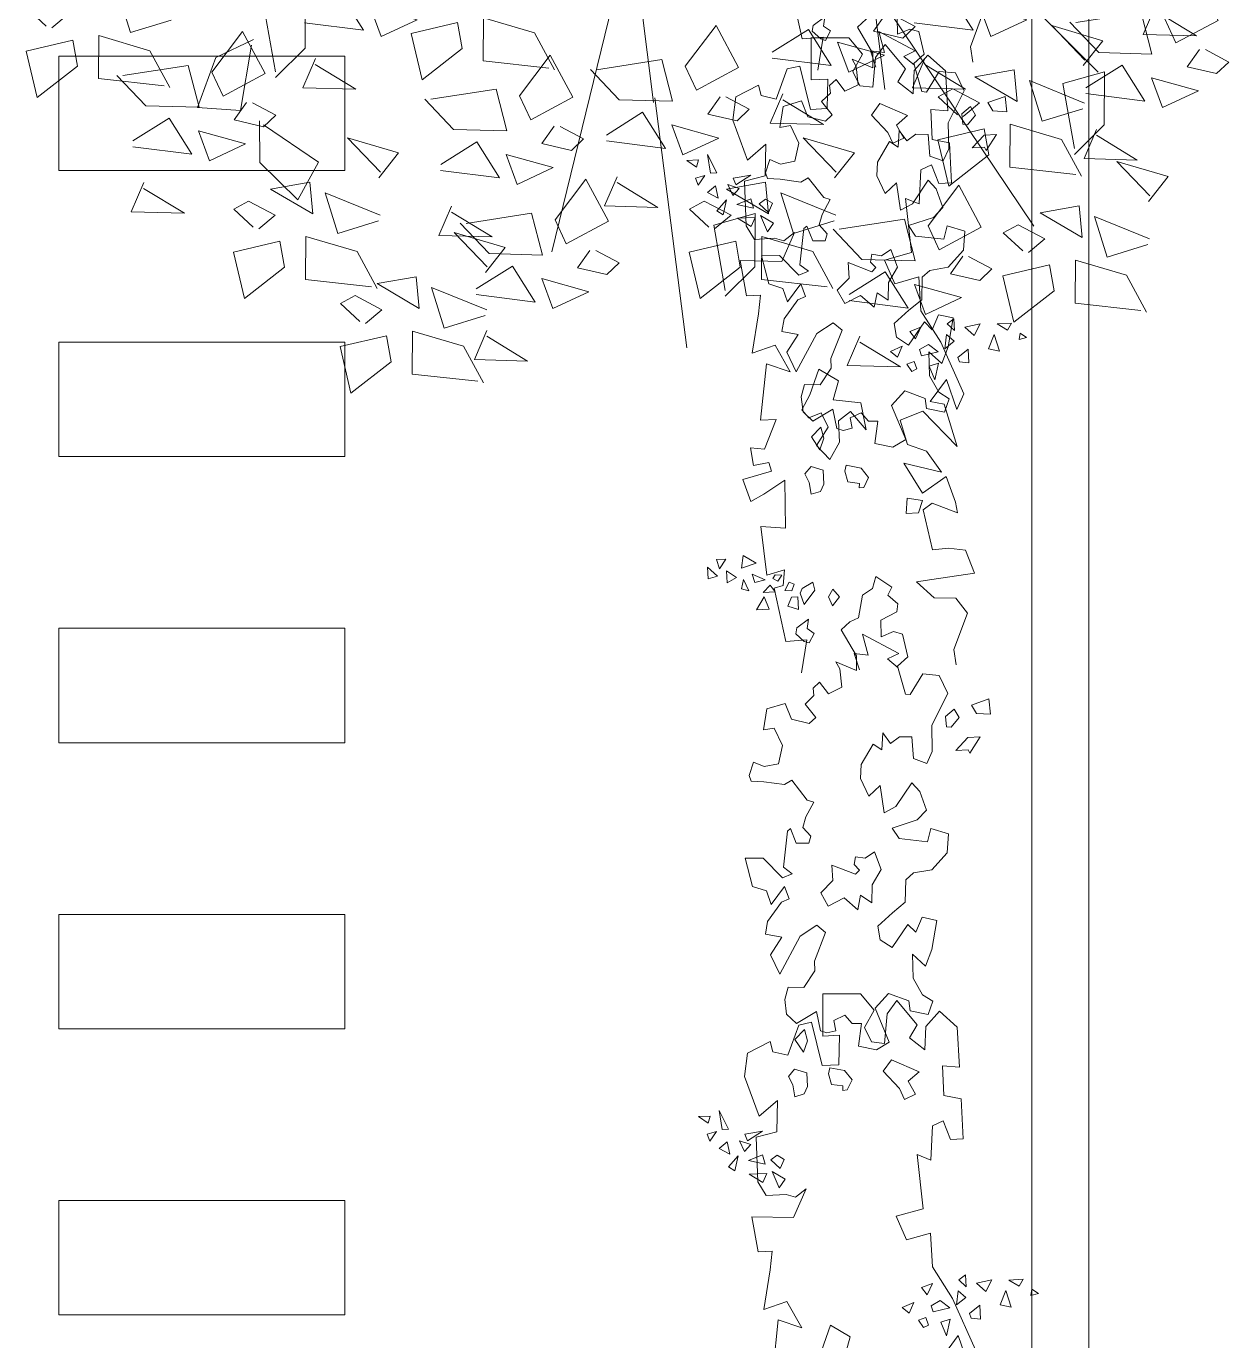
# Model space of a CAD drawing. Header units: millimetres. Extents: x -667 to -468, y -723 to -475.
# Drawn here: x -567.762 to -565.661, y -678.948 to -676.651 of the extents above; entities that cross this region are included whole.
import ezdxf

# ---------------------------------------------------------------- set-up
doc = ezdxf.new("R2010")
doc.units = ezdxf.units.MM
doc.layers.get('0').update_dxf_attribs({"lineweight": 9})
doc.layers.add('dinding', color=36, linetype='Continuous', lineweight=9)
doc.layers.add('NOTASI', color=250, linetype='Continuous', lineweight=5)
doc.layers.add('LANDSCAPE', color=7, linetype='Continuous', lineweight=9, true_color=0x002409)

# ---------------------------------------------------------------- blocks, each defined once
blk = doc.blocks.new('23ERF')
at = {"lineweight": 0}
for p, q in [((4556719.9, 558404.1), (4556719.2, 558217.9)), ((4556615.6, 558135.6), (4556575.2, 558363.3)), ((4556406.7, 558185.7), (4556539.2, 558247.6)), ((4556532.1, 558228.1), (4556493.1, 558000.2)), ((4556343.1, 558010.8), (4556406.7, 558185.7)), ((4556719.2, 558217.9), (4556615.5, 558114.9)), ((4559367.6, 558094.7), (4559512.4, 558135.5)), ((4559512.4, 558135.5), (4559511.7, 557949.4)), ((4559408, 557867), (4559367.6, 558094.7)), ((4556493.1, 558000.2), (4556343.1, 558010.8)), ((4556561.1, 557817.7), (4556559.6, 557963.9)), ((4556574.4, 557949.4), (4556765.8, 557819.5)), ((4559511.7, 557949.4), (4559408, 557846.4)), ((4556694, 557687.3), (4556561.1, 557817.7)), ((4556765.8, 557819.5), (4556694, 557687.3)), ((4558147.2, 557598.9), (4558292, 557639.7)), ((4558292, 557639.7), (4558291.3, 557453.5)), ((4558187.6, 557371.2), (4558147.2, 557598.9)), ((4558291.3, 557453.5), (4558187.5, 557350.5))]:
    blk.add_line(p, q, dxfattribs=at)
for points in [[(4558188.2, 559435), (4559490.5, 558134.4)], [(4558031.1, 559345.3), (4557582, 557506.5)], [(4558120.9, 559300.5), (4559266, 557596.2)], [(4557937.1, 558028.2), (4557869.7, 558566.4)], [(4559723.5, 558320.1), (4559830.8, 558461.8), (4559909.6, 558315), (4559762.6, 558236.3), (4559723.5, 558320.1)], [(4556251.7, 558316.1), (4556109.2, 558272.1), (4556065.1, 558414.4), (4556257.5, 558335.9)], [(4556717.6, 558327.4), (4556843.9, 558406.7), (4556923.3, 558280.5), (4556717.1, 558306.7)], [(4558700.5, 558431.8), (4558745.4, 558073)], [(4558848.2, 558327.4), (4558974.5, 558406.7), (4559053.8, 558280.5), (4558847.6, 558306.7)], [(4555833.8, 558289), (4555891, 558336.6), (4555797.7, 558385.8), (4555746.3, 558357.9), (4555813.9, 558294.8)], [(4556946.2, 558362.6), (4556984.7, 558258.2), (4557110.5, 558316.8), (4556946.2, 558362.6)], [(4559076.7, 558362.6), (4559115.3, 558258.2), (4559241, 558316.8), (4559076.7, 558362.6)], [(4559692.3, 558367.7), (4559648.2, 558265.5), (4559834.3, 558260.5), (4559691.8, 558347)], [(4557571.4, 558148.4), (4557341.5, 558173.4), (4557342.8, 558323.8), (4557521.4, 558271), (4557591.2, 558142.6)], [(4558748.5, 558337.4), (4558705.5, 558276.6), (4558808.3, 558253.1), (4558850.8, 558293.3), (4558769.2, 558336.8)], [(4559412.8, 558307.8), (4559641.4, 558342.9), (4559678.8, 558197.3), (4559492.7, 558202.3), (4559392.1, 558308.3)], [(4556393.2, 558134.1), (4556500.5, 558275.9), (4556579.3, 558129.1), (4556432.4, 558050.4), (4556393.2, 558134.1)], [(4557268, 558216.7), (4557127.8, 558107.3), (4557089.5, 558269.5), (4557251.8, 558307.6), (4557268, 558216.7)], [(4558048, 558154.8), (4558155.3, 558296.5), (4558234.1, 558149.8), (4558087.2, 558071.1), (4558048, 558154.8)], [(4558351.7, 558203.4), (4558478, 558282.7), (4558557.4, 558156.6), (4558351.2, 558182.8)], [(4559438.5, 558156.6), (4559507.5, 558243.9), (4559329, 558296.8), (4559444.4, 558176.4)], [(4555923.5, 558154.7), (4555783.3, 558045.4), (4555745, 558207.5), (4555907.3, 558245.7), (4555923.5, 558154.7)], [(4556226.9, 558086.4), (4555997, 558111.4), (4555998.3, 558261.8), (4556176.8, 558209), (4556246.7, 558080.6)], [(4558580.3, 558238.6), (4558618.9, 558134.2), (4558744.6, 558192.8), (4558580.3, 558238.6)], [(4556755.1, 558181.7), (4556710.9, 558079.6), (4556897, 558074.6), (4556754.5, 558161.1)], [(4557468.9, 558051.5), (4557576.1, 558193.3), (4557655, 558046.5), (4557508, 557967.8), (4557468.9, 558051.5)], [(4557737.3, 558142.5), (4557965.9, 558177.7), (4558003.3, 558032), (4557817.2, 558037), (4557716.6, 558143.1)], [(4558885.6, 558181.7), (4558841.5, 558079.6), (4559027.6, 558074.6), (4558885.1, 558161.1)], [(4559844.8, 558213.4), (4559801.8, 558152.6), (4559904.6, 558129.2), (4559947.1, 558169.3), (4559865.5, 558212.9)], [(4556082.5, 558121.8), (4556311.1, 558157), (4556348.5, 558011.3), (4556162.4, 558016.3), (4556061.8, 558122.4)], [(4559207.3, 558031.2), (4559196.9, 558141.9), (4559060.3, 558117.7), (4559207.3, 558031.2)], [(4559448, 558079.5), (4559574.3, 558158.7), (4559653.7, 558032.6), (4559447.5, 558058.8)], [(4559437.2, 558006.2), (4559294.7, 557962.2), (4559250.5, 558104.5), (4559443, 558026)], [(4559676.6, 558114.6), (4559715.2, 558010.3), (4559840.9, 558068.9), (4559676.6, 558114.6)], [(4557158.1, 558039.2), (4557386.7, 558074.4), (4557424.2, 557928.7), (4557238.1, 557933.7), (4557137.5, 558039.8)], [(4557941.3, 558044.7), (4558053.5, 557170.1)], [(4558169.3, 558048.2), (4558126.3, 557987.3), (4558229.1, 557963.9), (4558271.6, 558004.1), (4558190, 558047.6)], [(4558389.2, 558057.8), (4558345, 557955.6), (4558531.1, 557950.6), (4558388.6, 558037.1)], [(4559019.3, 557979.1), (4559076.5, 558026.8), (4558983.2, 558075.9), (4558931.8, 558048), (4558999.4, 557984.9)], [(4556514.5, 558027.5), (4556471.5, 557966.7), (4556574.3, 557943.2), (4556616.8, 557983.4), (4556535.2, 558027)], [(4557772.5, 557914.2), (4557898.8, 557993.5), (4557978.2, 557867.3), (4557772, 557893.6)], [(4556117.7, 557893.6), (4556244, 557972.8), (4556323.4, 557846.7), (4556117.2, 557872.9)], [(4557590.1, 557944.9), (4557547.1, 557884), (4557649.9, 557860.6), (4557692.4, 557900.8), (4557610.8, 557944.3)], [(4558001.1, 557949.4), (4558039.7, 557845), (4558165.4, 557903.6), (4558001.1, 557949.4)], [(4559412.3, 557776.6), (4559182.4, 557801.5), (4559183.8, 557951.9), (4559362.3, 557899.1), (4559432.2, 557770.7)], [(4556346.3, 557928.7), (4556384.9, 557824.3), (4556510.6, 557882.9), (4556346.3, 557928.7)], [(4556977, 557764.1), (4557046, 557851.4), (4556867.5, 557904.2), (4556982.9, 557783.9)], [(4558569.8, 557764.1), (4558638.7, 557851.4), (4558460.2, 557904.2), (4558575.6, 557783.9)], [(4559109, 557844.8), (4558968.7, 557735.5), (4558930.4, 557897.6), (4559092.7, 557935.8), (4559109, 557844.8)], [(4559485.5, 557933.8), (4559441.3, 557831.7), (4559627.4, 557826.6), (4559484.9, 557913.2)], [(4557193.4, 557810.9), (4557319.7, 557890.2), (4557399, 557764), (4557192.8, 557790.3)], [(4557421.9, 557846.1), (4557460.5, 557741.7), (4557586.2, 557800.3), (4557421.9, 557846.1)], [(4559666.1, 557681.5), (4559735, 557768.8), (4559556.5, 557821.6), (4559671.9, 557701.3)], [(4557810, 557768.5), (4557765.9, 557666.4), (4557951.9, 557661.4), (4557809.4, 557747.9)], [(4556155.2, 557747.9), (4556111.1, 557645.7), (4556297.2, 557640.7), (4556154.6, 557727.2)], [(4556745.7, 557638.6), (4556735.4, 557749.4), (4556598.8, 557725.2), (4556745.7, 557638.6)], [(4557593, 557617.6), (4557700.3, 557759.4), (4557779.1, 557612.6), (4557632.1, 557533.9), (4557593, 557617.6)], [(4558338.5, 557638.6), (4558328.1, 557749.4), (4558191.5, 557725.2), (4558338.5, 557638.6)], [(4558896.1, 557597), (4559003.4, 557738.7), (4559082.2, 557591.9), (4558935.2, 557513.2), (4558896.1, 557597)], [(4556557.8, 557586.5), (4556615, 557634.2), (4556521.7, 557683.4), (4556470.3, 557655.5), (4556537.9, 557592.4)], [(4556975.7, 557613.7), (4556833.2, 557569.7), (4556789, 557712), (4556981.5, 557633.5)], [(4558150.5, 557586.5), (4558207.8, 557634.2), (4558114.4, 557683.4), (4558063, 557655.5), (4558130.7, 557592.4)], [(4558568.4, 557613.7), (4558425.9, 557569.7), (4558381.8, 557712), (4558574.3, 557633.5)], [(4557230.8, 557665.2), (4557186.7, 557563.1), (4557372.8, 557558.1), (4557230.3, 557644.6)], [(4557282.2, 557605.4), (4557510.8, 557640.5), (4557548.3, 557494.8), (4557362.2, 557499.9), (4557261.6, 557605.9)], [(4559434.8, 557556), (4559424.4, 557666.8), (4559287.8, 557642.6), (4559434.8, 557556)], [(4559664.7, 557531), (4559522.2, 557487), (4559478.1, 557629.4), (4559670.6, 557550.9)], [(4558585.4, 557584.7), (4558814, 557619.9), (4558851.4, 557474.2), (4558665.3, 557479.2), (4558564.7, 557585.3)], [(4559246.8, 557503.9), (4559304.1, 557551.6), (4559210.7, 557600.7), (4559159.3, 557572.9), (4559227, 557509.8)], [(4556647.5, 557452.3), (4556507.2, 557342.9), (4556468.9, 557505.1), (4556631.2, 557543.2), (4556647.5, 557452.3)], [(4556950.8, 557384), (4556720.9, 557409), (4556722.3, 557559.4), (4556900.8, 557506.6), (4556970.7, 557378.2)], [(4557349.3, 557433.5), (4557418.3, 557520.9), (4557239.8, 557573.7), (4557355.2, 557453.4)], [(4558240.2, 557452.3), (4558100, 557342.9), (4558061.7, 557505.1), (4558224, 557543.2), (4558240.2, 557452.3)], [(4558543.6, 557384), (4558313.7, 557409), (4558315, 557559.4), (4558493.5, 557506.6), (4558563.4, 557378.2)], [(4557714.2, 557511), (4557671.2, 557450.2), (4557774, 557426.7), (4557816.5, 557466.9), (4557734.9, 557510.5)], [(4559017.4, 557490.4), (4558974.4, 557429.5), (4559077.2, 557406.1), (4559119.7, 557446.3), (4559038.1, 557489.8)], [(4557317.5, 557377.1), (4557443.8, 557456.3), (4557523.1, 557330.2), (4557316.9, 557356.4)], [(4559336.5, 557369.6), (4559196.3, 557260.3), (4559158, 557422.5), (4559320.3, 557460.6), (4559336.5, 557369.6)], [(4559639.9, 557301.4), (4559410, 557326.3), (4559411.3, 557476.7), (4559589.8, 557423.9), (4559659.7, 557295.5)], [(4557118.1, 557308.1), (4557107.7, 557418.9), (4556971.1, 557394.7), (4557118.1, 557308.1)], [(4557546, 557412.2), (4557584.6, 557307.9), (4557710.3, 557366.5), (4557546, 557412.2)], [(4558620.6, 557356.4), (4558746.9, 557435.7), (4558826.3, 557309.5), (4558620.1, 557335.8)], [(4556930.1, 557256), (4556987.3, 557303.7), (4556894, 557352.8), (4556842.6, 557325), (4556910.3, 557261.9)], [(4557348, 557283.1), (4557205.5, 557239.1), (4557161.4, 557381.4), (4557353.8, 557302.9)], [(4558849.2, 557391.6), (4558887.8, 557287.2), (4559013.5, 557345.8), (4558849.2, 557391.6)], [(4557019.8, 557121.7), (4556879.6, 557012.4), (4556841.3, 557174.5), (4557003.6, 557212.7), (4557019.8, 557121.7)], [(4557323.2, 557053.5), (4557093.3, 557078.4), (4557094.6, 557228.8), (4557273.1, 557176), (4557343, 557047.6)], [(4557354.9, 557231.4), (4557310.8, 557129.2), (4557496.9, 557124.2), (4557354.4, 557210.7)], [(4558658.1, 557210.7), (4558613.9, 557108.6), (4558800, 557103.6), (4558657.5, 557190.1)]]:
    blk.add_lwpolyline(points, dxfattribs=at)
blk = doc.blocks.new('SEMAK')
at = {"layer": 'LANDSCAPE', "lineweight": 5}
for p, q in [((489.1637, 51.8539), (489.1681, 51.8928)), ((489.1681, 51.8928), (489.1987, 51.8848)), ((489.1987, 51.8848), (489.2107, 51.8621)), ((489.3244, 51.8801), (489.3394, 51.8793)), ((489.326, 51.8656), (489.3244, 51.8801)), ((489.3394, 51.8793), (489.3569, 51.848)), ((489.1515, 51.826), (489.1637, 51.8539)), ((489.2107, 51.8621), (489.2113, 51.817)), ((489.281, 51.8239), (489.2891, 51.8589)), ((489.2891, 51.8589), (489.326, 51.8656)), ((489.3569, 51.848), (489.3339, 51.8163)), ((489.1726, 51.8034), (489.1515, 51.826)), ((489.2113, 51.817), (489.1726, 51.8034)), ((489.2865, 51.8048), (489.281, 51.8239)), ((489.3339, 51.8163), (489.2865, 51.8048)), ((489.1786, 51.7071), (489.2037, 51.7504)), ((489.2037, 51.7504), (489.2187, 51.7138)), ((489.4406, 51.7543), (489.3831, 51.7393)), ((489.4831, 51.7318), (489.4406, 51.7543)), ((489.2109, 51.6773), (489.1786, 51.7071)), ((489.2187, 51.7138), (489.2109, 51.6773)), ((489.3831, 51.7393), (489.3961, 51.6673)), ((489.4431, 51.6193), (489.4831, 51.7318)), ((489.2621, 51.6843), (489.2529, 51.6208)), ((489.2826, 51.6915), (489.2621, 51.6843)), ((489.3124, 51.686), (489.2826, 51.6915)), ((489.3069, 51.6525), (489.3124, 51.686)), ((489.3664, 51.6655), (489.3441, 51.6375)), ((489.3961, 51.6673), (489.3664, 51.6655)), ((489.1559, 51.6245), (489.1524, 51.5763)), ((489.1856, 51.6563), (489.1559, 51.6245)), ((489.2529, 51.6208), (489.1856, 51.6563)), ((489.3441, 51.6375), (489.3069, 51.6525)), ((489.4881, 51.5743), (489.4431, 51.6193)), ((489.5556, 51.6343), (489.5531, 51.6018)), ((489.6131, 51.6493), (489.5556, 51.6343)), ((489.6306, 51.6068), (489.6131, 51.6493)), ((489.1524, 51.5763), (489.1654, 51.537)), ((489.5531, 51.6018), (489.4881, 51.5743)), ((489.5706, 51.5293), (489.5981, 51.5843)), ((489.5981, 51.5843), (489.6306, 51.6068)), ((489.1654, 51.537), (489.2156, 51.5408)), ((489.2156, 51.5408), (489.2546, 51.4885)), ((489.1406, 51.4943), (489.1131, 51.4293)), ((489.2131, 51.3743), (489.1406, 51.4943)), ((489.5731, 51.4518), (489.5706, 51.5293)), ((489.6131, 51.4918), (489.5731, 51.4518)), ((489.6356, 51.4393), (489.6131, 51.4918)), ((489.2546, 51.4885), (489.2546, 51.457)), ((489.2546, 51.457), (489.2956, 51.3668)), ((489.1131, 51.4293), (489.1531, 51.3743)), ((489.4706, 51.3993), (489.5081, 51.4268)), ((489.5081, 51.4268), (489.5631, 51.3543)), ((489.6574, 51.346), (489.6356, 51.4393)), ((489.1531, 51.3743), (489.1006, 51.3618)), ((489.2681, 51.3418), (489.2131, 51.3743)), ((489.2956, 51.3668), (489.2681, 51.3418)), ((489.4649, 51.3545), (489.4706, 51.3993)), ((489.5631, 51.3543), (489.5874, 51.381)), ((489.5874, 51.381), (489.6099, 51.3335)), ((489.1006, 51.3618), (489.1099, 51.321)), ((489.1099, 51.321), (489.1581, 51.2618)), ((489.5154, 51.3138), (489.4649, 51.3545)), ((489.6099, 51.3335), (489.6574, 51.346)), ((489.2864, 51.2373), (489.3086, 51.282)), ((489.3086, 51.282), (489.3609, 51.2578)), ((489.3609, 51.2578), (489.4036, 51.2988)), ((489.4036, 51.2988), (489.4149, 51.2523)), ((489.4149, 51.2523), (489.4501, 51.2783)), ((489.4501, 51.2783), (489.4539, 51.2205)), ((489.5581, 51.282), (489.5154, 51.3138)), ((489.5636, 51.2095), (489.5581, 51.282)), ((489.1239, 51.267), (489.1109, 51.2223)), ((489.1699, 51.211), (489.1239, 51.267)), ((489.1581, 51.2618), (489.1831, 51.2518)), ((489.1831, 51.2518), (489.1699, 51.211)), ((489.3271, 51.2), (489.2864, 51.2373)), ((489.0664, 51.2055), (489.0479, 51.1135)), ((489.1109, 51.2223), (489.0664, 51.2055)), ((489.3271, 51.1498), (489.3271, 51.2)), ((489.4539, 51.2205), (489.4854, 51.1723)), ((489.5896, 51.189), (489.5636, 51.2095)), ((489.1056, 51.1155), (489.1651, 51.1823)), ((489.1651, 51.1823), (489.1966, 51.1713)), ((489.1966, 51.1713), (489.1706, 51.1488)), ((489.4016, 51.1833), (489.3271, 51.1498)), ((489.3989, 51.152), (489.4149, 51.1703)), ((489.4049, 51.127), (489.3989, 51.152)), ((489.4149, 51.1703), (489.4016, 51.1833)), ((489.4854, 51.1723), (489.4669, 51.1145)), ((489.6494, 51.1815), (489.5896, 51.189)), ((489.7014, 51.1293), (489.6494, 51.1815)), ((489.0479, 51.1135), (489.1056, 51.1155)), ((489.1706, 51.1488), (489.1894, 51.0325)), ((489.4359, 51.133), (489.4049, 51.127)), ((489.4669, 51.1145), (489.4359, 51.133)), ((489.7089, 51.068), (489.7014, 51.1293)), ((489.1989, 51.025), (489.2156, 51.0735)), ((489.2156, 51.0735), (489.2564, 51.0755)), ((489.2564, 51.0755), (489.2639, 51.053)), ((489.5284, 51.04), (489.5489, 51.0755)), ((489.5489, 51.0755), (489.6399, 51.0903)), ((489.6399, 51.0903), (489.6531, 51.0475)), ((489.6531, 51.0475), (489.7089, 51.068)), ((489.1894, 51.0325), (489.1989, 51.025)), ((489.2639, 51.053), (489.2396, 51.0233)), ((489.2396, 51.0233), (489.2509, 50.9898)), ((489.6101, 51.0178), (489.5284, 51.04)), ((489.2509, 50.9898), (489.2789, 50.9433)), ((489.4959, 50.9), (489.5046, 50.9895)), ((489.5046, 50.9895), (489.5439, 50.971)), ((489.6419, 50.9878), (489.6101, 51.0178)), ((489.6234, 50.9265), (489.6419, 50.9878)), ((489.2789, 50.9433), (489.2584, 50.9358)), ((489.5439, 50.971), (489.5991, 50.8968)), ((489.2584, 50.9358), (489.2119, 50.8688)), ((489.4336, 50.8745), (489.4576, 50.9328)), ((489.4576, 50.9328), (489.4959, 50.9)), ((489.5991, 50.8968), (489.6234, 50.9265)), ((489.0796, 50.865), (489.0741, 50.8463)), ((489.1206, 50.8688), (489.0796, 50.865)), ((489.1876, 50.8818), (489.1206, 50.8688)), ((489.2119, 50.8688), (489.1876, 50.8818)), ((489.4386, 50.8295), (489.4336, 50.8745)), ((489.0741, 50.8463), (489.0909, 50.8035)), ((489.0909, 50.8035), (489.1244, 50.8203)), ((489.1244, 50.8203), (489.1709, 50.813)), ((489.1709, 50.813), (489.1876, 50.7553)), ((489.4801, 50.7653), (489.4386, 50.8295)), ((489.6081, 50.8193), (489.6066, 50.7485)), ((489.6506, 50.8368), (489.6081, 50.8193)), ((489.6706, 50.7993), (489.6506, 50.8368)), ((489.7919, 50.8105), (489.7864, 50.7995)), ((489.8274, 50.7603), (489.7919, 50.8105)), ((489.5076, 50.7853), (489.4801, 50.7653)), ((489.5141, 50.731), (489.5076, 50.7853)), ((489.6731, 50.7143), (489.6706, 50.7993)), ((489.7864, 50.7995), (489.7471, 50.7995)), ((489.7471, 50.7995), (489.7881, 50.7603)), ((489.1876, 50.7553), (489.1634, 50.6975)), ((489.5366, 50.766), (489.5141, 50.731)), ((489.5666, 50.746), (489.5366, 50.766)), ((489.6066, 50.7485), (489.5666, 50.746)), ((489.7206, 50.7218), (489.7354, 50.7238)), ((489.7354, 50.7238), (489.7634, 50.694)), ((489.7881, 50.7603), (489.8274, 50.7603)), ((489.1281, 50.7013), (489.1429, 50.6343)), ((489.1634, 50.6975), (489.1281, 50.7013)), ((489.2211, 50.6715), (489.2769, 50.6883)), ((489.2769, 50.6883), (489.2994, 50.6695)), ((489.7306, 50.6143), (489.6731, 50.7143)), ((489.7186, 50.6883), (489.7206, 50.7218)), ((489.7484, 50.666), (489.7186, 50.6883)), ((489.7634, 50.694), (489.7484, 50.666)), ((489.8049, 50.656), (489.8194, 50.6835)), ((489.8194, 50.6835), (489.8644, 50.6885)), ((489.8644, 50.6885), (489.8619, 50.6385)), ((489.2024, 50.6193), (489.2211, 50.6715)), ((489.2994, 50.6695), (489.2676, 50.6248)), ((489.8619, 50.6385), (489.8049, 50.656)), ((489.1429, 50.6343), (489.2024, 50.6193)), ((489.2676, 50.6248), (489.2974, 50.5988)), ((489.2974, 50.5988), (489.2956, 50.5745)), ((489.5719, 50.5175), (489.5931, 50.6093)), ((489.5931, 50.6093), (489.6081, 50.6118)), ((489.6081, 50.6118), (489.6531, 50.5468)), ((489.7056, 50.5543), (489.7306, 50.6143)), ((489.2956, 50.5745), (489.3179, 50.556)), ((489.3179, 50.556), (489.3441, 50.595)), ((489.3441, 50.595), (489.3886, 50.5765)), ((489.3886, 50.5765), (489.3849, 50.517)), ((489.6531, 50.5468), (489.7056, 50.5543)), ((489.2606, 50.5228), (489.2836, 50.4173)), ((489.3739, 50.4928), (489.4389, 50.5243)), ((489.3849, 50.517), (489.3739, 50.4928)), ((489.4339, 50.4693), (489.4489, 50.5228)), ((489.4389, 50.5243), (489.4409, 50.4778)), ((489.5744, 50.5228), (489.5409, 50.4923)), ((489.6074, 50.489), (489.5719, 50.5175)), ((489.7576, 50.4728), (489.7626, 50.5228)), ((489.4409, 50.4778), (489.3961, 50.3903)), ((489.4794, 50.4768), (489.4339, 50.4693)), ((489.4644, 50.4083), (489.4794, 50.4768)), ((489.5789, 50.4768), (489.4644, 50.4083)), ((489.5409, 50.4923), (489.5789, 50.4768)), ((489.5934, 50.4145), (489.6074, 50.489)), ((489.8076, 50.3578), (489.7576, 50.4728)), ((489.2751, 50.422), (489.2901, 50.4275)), ((489.2901, 50.4275), (489.3086, 50.3978)), ((489.2156, 50.4188), (489.1866, 50.2448)), ((489.2836, 50.4173), (489.2156, 50.4188)), ((489.2491, 50.396), (489.2751, 50.422)), ((489.2529, 50.3773), (489.2491, 50.396)), ((489.3086, 50.3978), (489.2864, 50.381)), ((489.3961, 50.3903), (489.4259, 50.366)), ((489.5246, 50.42), (489.5654, 50.4053)), ((489.5264, 50.366), (489.5246, 50.42)), ((489.5654, 50.4053), (489.5934, 50.4145)), ((489.2919, 50.3513), (489.2529, 50.3773)), ((489.2864, 50.381), (489.2919, 50.3513)), ((489.4259, 50.366), (489.4539, 50.355)), ((489.4539, 50.355), (489.4706, 50.2823)), ((489.5786, 50.342), (489.5264, 50.366)), ((489.5841, 50.3158), (489.5786, 50.342)), ((489.7726, 50.3078), (489.8076, 50.3578)), ((489.1256, 50.3123), (489.1666, 50.3123)), ((489.1526, 50.2713), (489.1256, 50.3123)), ((489.1666, 50.3123), (489.1526, 50.2713)), ((489.2616, 50.3183), (489.2276, 50.3048)), ((489.2276, 50.3048), (489.2411, 50.2773)), ((489.2616, 50.2773), (489.2616, 50.3183)), ((489.2696, 50.2655), (489.2806, 50.3028)), ((489.2806, 50.3028), (489.3179, 50.258)), ((489.3609, 50.2823), (489.3719, 50.312)), ((489.3719, 50.312), (489.3961, 50.2843)), ((489.5526, 50.286), (489.5841, 50.3158)), ((489.6476, 50.2478), (489.7026, 50.3028)), ((489.7026, 50.3028), (489.7726, 50.3078)), ((489.1506, 50.2573), (489.1736, 50.2343)), ((489.1891, 50.2573), (489.1506, 50.2573)), ((489.1736, 50.2343), (489.1891, 50.2573)), ((489.2431, 50.2563), (489.2211, 50.2543)), ((489.2411, 50.2773), (489.2616, 50.2773)), ((489.2521, 50.2358), (489.2431, 50.2563)), ((489.2769, 50.2508), (489.2696, 50.2655)), ((489.3179, 50.258), (489.3124, 50.232)), ((489.3756, 50.258), (489.3609, 50.2823)), ((489.3961, 50.2843), (489.3756, 50.258)), ((489.4706, 50.2823), (489.5041, 50.2618)), ((489.5041, 50.2618), (489.5171, 50.2245)), ((489.5171, 50.2245), (489.5674, 50.2618)), ((489.5674, 50.2618), (489.5526, 50.286)), ((489.0356, 50.2193), (489.0661, 50.2038)), ((489.0356, 50.1813), (489.0356, 50.2193)), ((489.1041, 50.2493), (489.0811, 50.2418)), ((489.0811, 50.2418), (489.0891, 50.2113)), ((489.0891, 50.2113), (489.1041, 50.2493)), ((489.1251, 50.2233), (489.1181, 50.1963)), ((489.1181, 50.1963), (489.1591, 50.2163)), ((489.1591, 50.2163), (489.1251, 50.2233)), ((489.1841, 50.2138), (489.1991, 50.2228)), ((489.1916, 50.2023), (489.1841, 50.2138)), ((489.1866, 50.2448), (489.2156, 50.2378)), ((489.1991, 50.2228), (489.2136, 50.2043)), ((489.2156, 50.2378), (489.2231, 50.1873)), ((489.2211, 50.2543), (489.2356, 50.2283)), ((489.2356, 50.2283), (489.2521, 50.2358)), ((489.3124, 50.232), (489.2769, 50.2508)), ((489.6976, 50.2428), (489.6476, 50.2478)), ((489.8366, 50.2293), (489.6976, 50.2428)), ((489.8116, 50.1543), (489.8366, 50.2293)), ((488.9746, 50.2038), (488.9746, 50.1658)), ((489.0051, 50.1963), (488.9746, 50.2038)), ((488.9746, 50.1658), (489.0051, 50.1963)), ((489.0126, 50.1733), (489.0051, 50.1428)), ((489.0356, 50.1428), (489.0126, 50.1733)), ((489.0661, 50.2038), (489.0356, 50.1813)), ((489.0846, 50.1748), (489.0916, 50.1338)), ((489.1321, 50.1613), (489.0846, 50.1748)), ((489.1651, 50.2018), (489.1536, 50.0428)), ((489.2231, 50.1873), (489.1651, 50.2018)), ((489.2136, 50.2043), (489.1916, 50.2023)), ((489.0051, 50.1428), (489.0356, 50.1428)), ((489.0916, 50.1338), (489.1321, 50.1613)), ((489.6816, 50.0168), (489.7046, 50.1473)), ((489.7046, 50.1473), (489.7566, 50.1443)), ((489.7566, 50.1443), (489.8116, 50.1543)), ((489.1536, 50.0428), (489.2336, 50.0528)), ((489.2336, 50.0528), (489.2386, 49.8978)), ((489.6261, 50.0258), (489.6661, 50.0258)), ((489.6311, 49.9758), (489.6261, 50.0258)), ((489.6661, 50.0258), (489.6811, 49.9858)), ((489.7116, 49.9968), (489.6816, 50.0168)), ((489.7916, 50.0318), (489.7116, 49.9968)), ((489.7866, 49.9968), (489.7916, 50.0318)), ((489.1251, 49.9603), (489.1036, 49.8878)), ((489.1686, 49.9388), (489.1251, 49.9603)), ((489.6266, 49.8628), (489.6816, 49.9628)), ((489.6811, 49.9858), (489.6311, 49.9758)), ((489.6816, 49.9628), (489.7616, 49.9128)), ((489.7616, 49.9128), (489.7866, 49.9968)), ((489.2386, 49.8978), (489.1686, 49.9388)), ((489.1036, 49.8878), (489.1976, 49.8663)), ((489.7466, 49.8978), (489.6266, 49.8628)), ((489.7016, 49.8278), (489.7466, 49.8978)), ((489.1401, 49.8448), (489.1331, 49.7868)), ((489.1906, 49.8373), (489.1401, 49.8448)), ((489.1976, 49.8663), (489.1906, 49.8373)), ((489.3881, 49.8378), (489.3471, 49.7903)), ((489.4221, 49.7833), (489.3881, 49.8378)), ((489.1331, 49.7868), (489.1786, 49.7938)), ((489.1786, 49.7938), (489.2206, 49.6998)), ((489.3471, 49.7903), (489.3881, 49.7338)), ((489.6216, 49.7228), (489.6416, 49.8028)), ((489.6416, 49.8028), (489.7016, 49.8278)), ((489.8016, 49.8178), (489.6966, 49.6978)), ((489.7666, 49.6778), (489.8016, 49.8178)), ((489.4221, 49.7143), (489.4221, 49.7833)), ((489.5106, 49.7483), (489.4631, 49.6868)), ((489.4971, 49.6598), (489.5106, 49.7483)), ((489.3881, 49.7338), (489.3676, 49.6863)), ((489.4631, 49.6868), (489.4221, 49.7143)), ((489.6966, 49.6978), (489.6216, 49.7228)), ((489.1706, 49.6998), (489.1996, 49.5183)), ((489.2206, 49.6998), (489.1706, 49.6998)), ((489.3266, 49.6998), (489.3061, 49.6728)), ((489.3061, 49.6728), (489.3336, 49.6253)), ((489.3676, 49.6863), (489.3266, 49.6998)), ((489.7216, 49.6678), (489.7666, 49.6778)), ((489.7781, 49.5988), (489.7216, 49.6678)), ((489.8066, 49.6978), (489.7781, 49.5988)), ((489.8316, 49.6478), (489.8066, 49.6978)), ((489.3336, 49.6253), (489.3676, 49.5438)), ((489.4086, 49.6463), (489.4971, 49.6598)), ((489.4291, 49.5848), (489.4086, 49.6463)), ((489.7666, 49.4778), (489.8316, 49.6478)), ((489.3676, 49.5438), (489.4291, 49.5848)), ((489.7406, 49.5983), (489.7251, 49.5528)), ((489.7556, 49.5448), (489.7406, 49.5983)), ((489.1996, 49.5183), (489.2746, 49.5483)), ((489.2746, 49.5483), (489.2301, 49.4598)), ((489.6531, 49.5428), (489.6676, 49.5673)), ((489.6771, 49.5353), (489.6531, 49.5428)), ((489.6676, 49.5673), (489.6846, 49.5598)), ((489.6846, 49.5598), (489.6771, 49.5353)), ((489.7251, 49.5528), (489.7556, 49.5448)), ((489.8186, 49.5293), (489.8236, 49.5443)), ((489.8236, 49.5443), (489.8536, 49.5493)), ((489.8536, 49.5493), (489.8536, 49.5043)), ((489.6016, 49.4988), (489.6236, 49.5183)), ((489.6406, 49.4843), (489.6016, 49.4988)), ((489.6236, 49.5183), (489.6406, 49.4843)), ((489.6966, 49.4978), (489.7016, 49.5178)), ((489.7266, 49.4828), (489.6966, 49.4978)), ((489.7016, 49.5178), (489.7566, 49.5078)), ((489.7566, 49.5078), (489.7266, 49.4828)), ((489.7786, 49.4998), (489.8091, 49.4768)), ((489.7861, 49.4538), (489.7786, 49.4998)), ((489.8536, 49.5043), (489.8186, 49.5293)), ((489.9196, 49.5063), (489.9546, 49.5163)), ((489.9396, 49.4613), (489.9196, 49.5063)), ((489.9546, 49.5163), (489.9396, 49.4613)), ((489.1541, 49.4818), (489.1811, 49.3553)), ((489.2301, 49.4598), (489.1541, 49.4818)), ((489.6681, 49.4378), (489.6851, 49.4623)), ((489.6851, 49.4623), (489.7046, 49.4258)), ((489.7066, 49.3728), (489.7666, 49.4778)), ((489.8091, 49.4768), (489.7861, 49.4538)), ((489.8461, 49.4323), (489.8751, 49.4608)), ((489.8751, 49.4608), (489.8966, 49.4248)), ((489.9836, 49.4498), (489.9516, 49.4278)), ((489.9981, 49.4278), (489.9836, 49.4498)), ((490.0196, 49.4813), (490.0446, 49.4763)), ((490.0246, 49.4613), (490.0196, 49.4813)), ((490.0446, 49.4763), (490.0246, 49.4613)), ((489.7046, 49.4258), (489.6681, 49.4378)), ((489.7896, 49.4193), (489.8126, 49.4423)), ((489.8126, 49.4043), (489.7896, 49.4193)), ((489.8126, 49.4423), (489.8126, 49.4043)), ((489.8966, 49.4248), (489.8461, 49.4323)), ((489.9516, 49.4278), (489.9981, 49.4278)), ((489.7066, 49.2628), (489.7066, 49.3728)), ((489.1811, 49.3553), (489.1911, 49.2953)), ((489.1461, 49.2953), (489.1311, 49.1803)), ((489.1911, 49.2953), (489.1461, 49.2953)), ((489.5981, 49.2023), (489.6271, 49.2808)), ((489.6271, 49.2808), (489.7066, 49.2628)), ((489.6866, 49.1828), (489.5981, 49.2023)), ((489.1311, 49.1803), (489.2661, 49.1898)), ((489.2661, 49.1898), (489.3111, 49.0988)), ((489.6766, 49.0068), (489.6866, 49.1828)), ((489.1811, 49.1138), (489.1561, 49.0688)), ((489.2461, 49.1138), (489.1811, 49.1138)), ((489.2761, 49.1238), (489.2461, 49.1138)), ((489.3111, 49.0988), (489.2761, 49.1238)), ((489.1296, 49.0423), (489.1726, 49.0713)), ((489.1561, 49.0688), (489.1586, 48.9238)), ((489.1726, 49.0713), (489.1871, 49.0428)), ((489.2246, 49.0918), (489.2041, 49.0373)), ((489.2041, 49.0373), (489.2451, 49.0648)), ((489.2451, 49.0648), (489.2246, 49.0918)), ((489.0636, 49.0153), (489.0841, 49.0288)), ((489.0841, 49.0288), (489.0976, 48.9813)), ((489.1871, 49.0428), (489.1296, 49.0423)), ((489.2016, 48.9998), (489.2306, 49.0288)), ((489.2306, 49.0288), (489.2451, 49.0003)), ((489.7196, 49.0268), (489.6766, 49.0068)), ((489.7301, 48.9168), (489.7196, 49.0268)), ((489.0976, 48.9813), (489.0636, 49.0153)), ((489.1836, 49.0128), (489.1301, 48.9978)), ((489.1301, 48.9978), (489.1761, 48.9823)), ((489.1761, 48.9823), (489.1836, 49.0128)), ((489.2236, 48.9858), (489.2016, 48.9998)), ((489.2451, 49.0003), (489.2236, 48.9858)), ((489.0366, 48.9543), (489.0706, 48.9748)), ((489.0641, 48.9338), (489.0366, 48.9543)), ((489.0706, 48.9748), (489.0641, 48.9338)), ((489.1181, 48.9683), (489.1036, 48.9323)), ((489.1036, 48.9323), (489.1396, 48.9468)), ((489.1396, 48.9468), (489.1181, 48.9683)), ((489.7861, 48.9638), (489.7656, 48.9023)), ((489.8271, 48.9638), (489.7861, 48.9638)), ((489.8271, 48.8343), (489.8271, 48.9638)), ((489.0081, 48.9293), (489.0006, 48.9063)), ((489.0006, 48.9063), (489.0311, 48.8988)), ((489.0311, 48.8988), (489.0081, 48.9293)), ((489.1296, 48.9338), (489.1226, 48.9123)), ((489.1226, 48.9123), (489.1801, 48.9053)), ((489.1801, 48.9053), (489.1296, 48.9343)), ((489.1586, 48.9238), (489.2266, 48.9103)), ((489.2266, 48.9103), (489.2336, 48.8083)), ((489.7656, 48.9023), (489.7301, 48.9168)), ((489.0056, 48.8708), (488.9751, 48.8478)), ((489.0131, 48.8478), (489.0056, 48.8708)), ((489.0501, 48.8928), (489.0431, 48.8313)), ((489.0431, 48.8313), (489.0706, 48.8928)), ((489.0706, 48.8928), (489.0501, 48.8928)), ((489.1721, 48.8563), (489.1311, 48.7253)), ((489.2336, 48.8083), (489.1721, 48.8563)), ((488.9751, 48.8478), (489.0131, 48.8478)), ((489.6446, 48.8263), (489.6301, 48.7903)), ((489.6811, 48.8118), (489.6446, 48.8263)), ((489.6596, 48.7683), (489.6811, 48.8118)), ((489.7726, 48.8208), (489.8271, 48.8343)), ((489.7726, 48.7238), (489.7726, 48.8208)), ((489.6301, 48.7903), (489.5801, 48.7318)), ((489.6961, 48.7393), (489.6596, 48.7683)), ((489.1311, 48.7253), (489.1446, 48.6503)), ((489.5801, 48.7318), (489.6091, 48.6958)), ((489.6091, 48.6958), (489.6961, 48.7393)), ((489.8271, 48.7308), (489.7726, 48.7238)), ((489.8271, 48.6013), (489.8271, 48.7308)), ((489.3566, 48.5613), (489.3836, 48.7033)), ((489.3836, 48.7033), (489.4381, 48.7033)), ((489.4381, 48.7033), (489.4451, 48.6078)), ((489.1446, 48.6503), (489.2196, 48.6163)), ((489.2196, 48.6163), (489.2266, 48.6503)), ((489.2266, 48.6503), (489.2746, 48.6638)), ((489.2746, 48.6638), (489.3156, 48.5683)), ((489.5476, 48.6348), (489.5886, 48.6418)), ((489.5886, 48.6418), (489.6021, 48.5463)), ((489.6706, 48.6283), (489.7181, 48.6693)), ((489.7181, 48.6693), (489.7251, 48.5943)), ((489.3906, 48.6078), (489.3976, 48.4713)), ((489.4451, 48.6078), (489.3906, 48.6078)), ((489.5271, 48.5873), (489.5476, 48.6348)), ((489.6976, 48.5873), (489.6706, 48.6283)), ((489.7726, 48.5468), (489.8271, 48.6013)), ((489.3156, 48.5683), (489.3566, 48.5613)), ((489.5611, 48.5328), (489.5271, 48.5873)), ((489.6361, 48.5053), (489.6976, 48.5873)), ((489.7251, 48.5943), (489.7726, 48.5468)), ((489.5201, 48.4783), (489.5611, 48.5328)), ((489.6021, 48.5463), (489.6361, 48.5053)), ((489.3976, 48.4713), (489.5201, 48.4783))]:
    blk.add_line(p, q, dxfattribs=at)

msp = doc.modelspace()

# ---------------------------------------------------------------- linework, layer by layer
at = {"layer": 'dinding'}
for p, q in [((-565.9055, -664.7531), (-565.9055, -684.8531)), ((-566.0055, -664.8531), (-566.0055, -684.7531))]:
    msp.add_line(p, q, dxfattribs=at)
at = {"layer": 'NOTASI'}
for points in [[(-567.2055, -676.7031), (-567.2055, -676.9031), (-567.7055, -676.9031), (-567.7055, -676.7031)], [(-567.2055, -677.2031), (-567.2055, -677.4031), (-567.7055, -677.4031), (-567.7055, -677.2031)], [(-567.2055, -677.7031), (-567.2055, -677.9031), (-567.7055, -677.9031), (-567.7055, -677.7031)], [(-567.2055, -678.2031), (-567.2055, -678.4031), (-567.7055, -678.4031), (-567.7055, -678.2031)], [(-567.2055, -678.7031), (-567.2055, -678.9031), (-567.7055, -678.9031), (-567.7055, -678.7031)]]:
    msp.add_lwpolyline(points, close=True, dxfattribs=at)

# ---------------------------------------------------------------- block references
at = {"layer": 'LANDSCAPE', "xscale": 0.0005000000000000001, "yscale": 0.0005000000000000001, "zscale": 0.0005000000000000001}
msp.add_blockref('23ERF', (-2845.6347, -955.7982), dxfattribs=at)
at = {"layer": 'LANDSCAPE', "xscale": -0.5397948623633152, "yscale": 0.5397948623633152, "zscale": 0.5397948623633152, "rotation": 182.9524330381508}
for p in [(-831.5337, -663.0951), (-831.5623, -664.148), (-831.5419, -665.8188)]:
    msp.add_blockref('SEMAK', p, dxfattribs=at)

doc.saveas('drawing.dxf')
